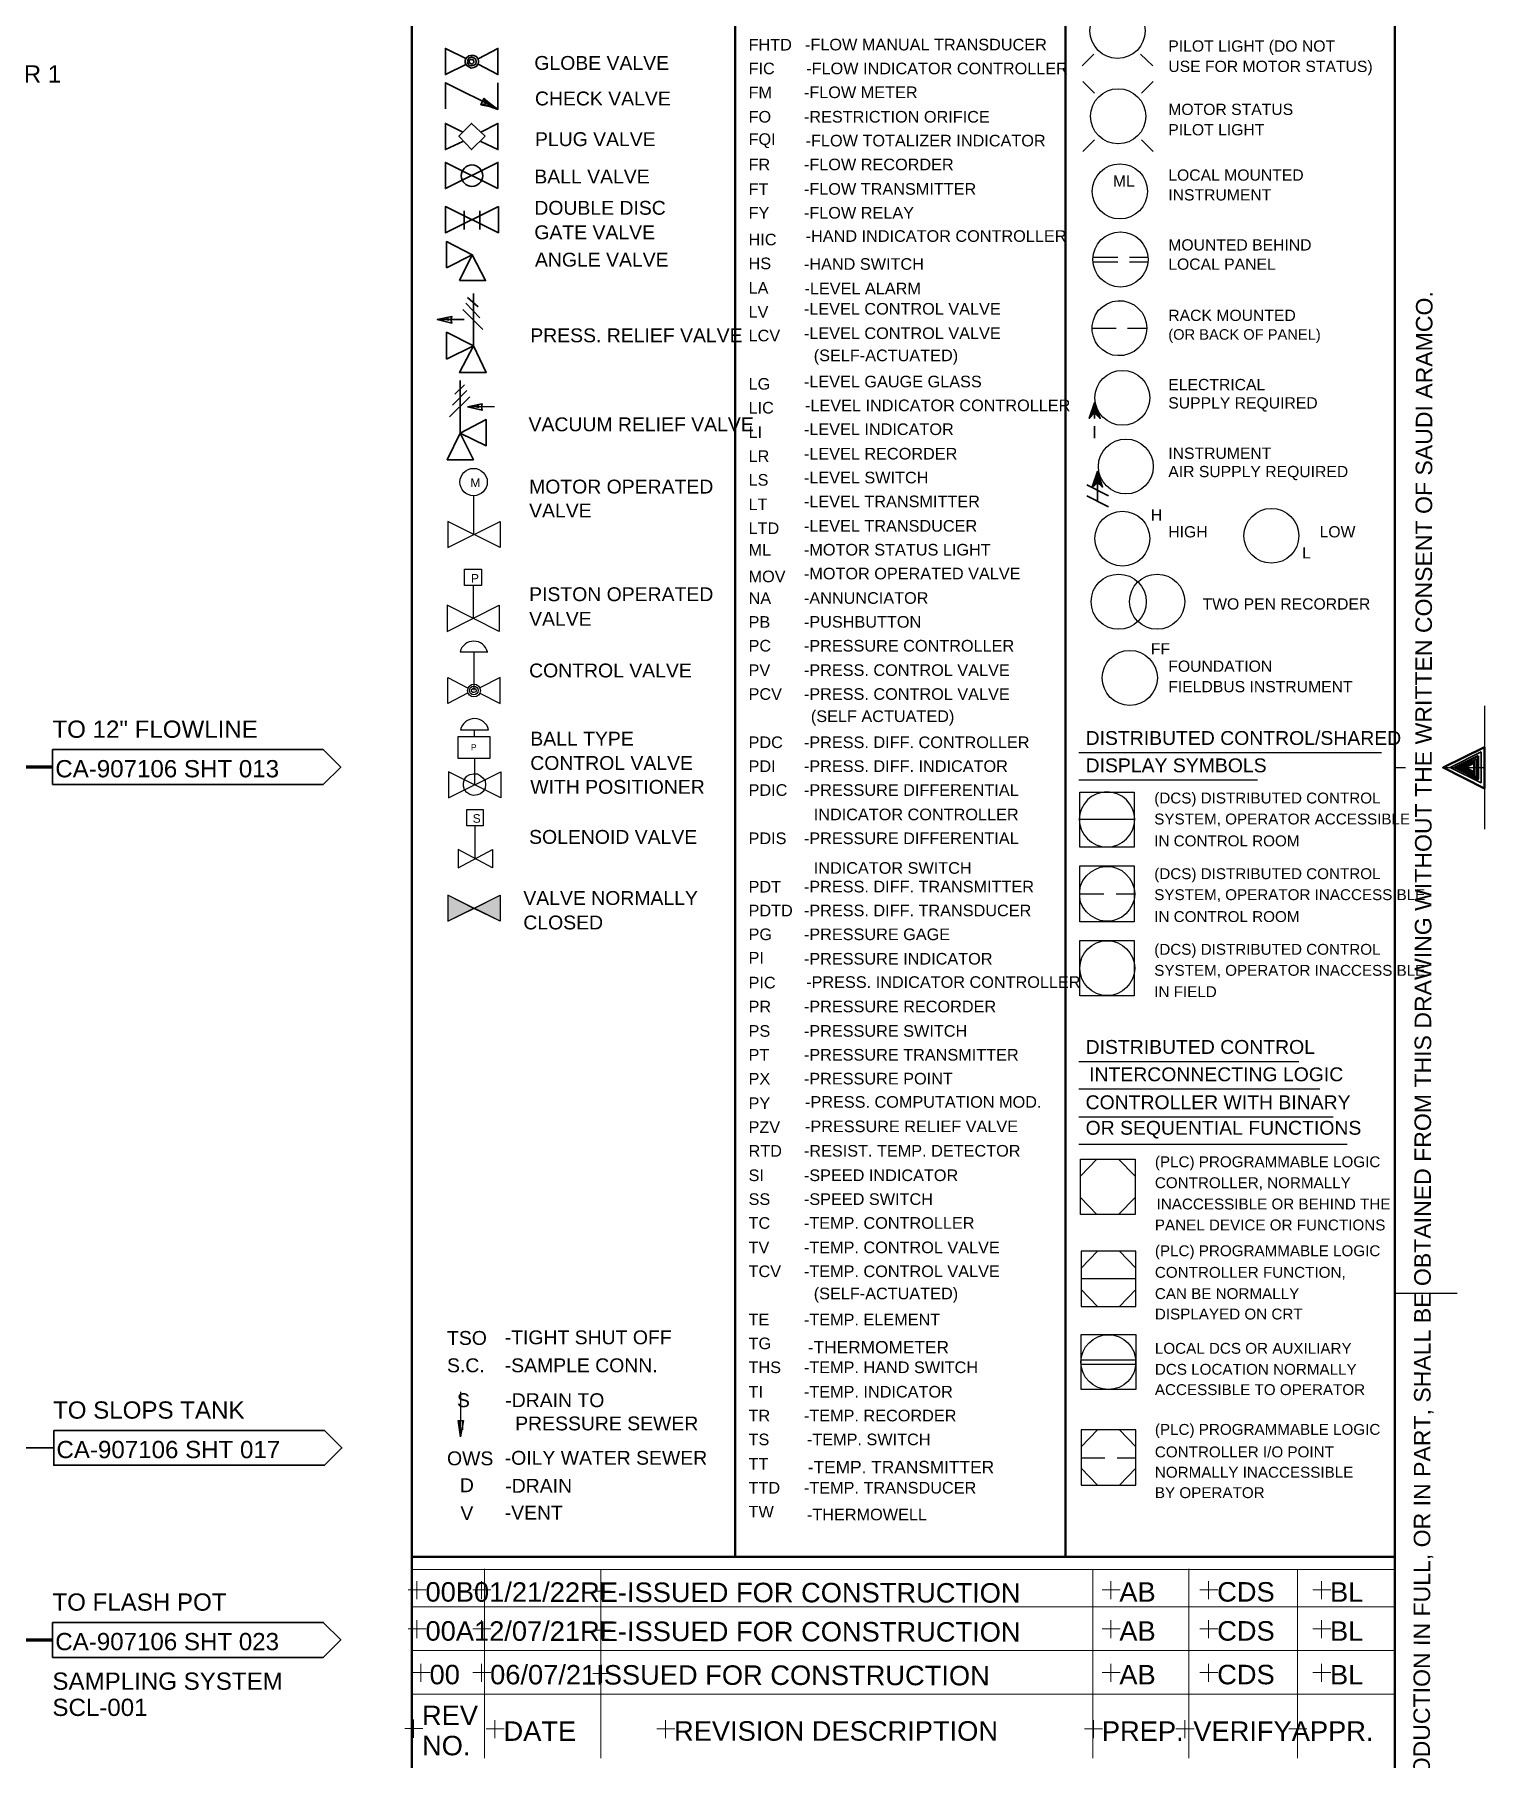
# Model space of a CAD drawing. Header units: millimetres. Extents: x 0 to 1016, y 0 to 711.
# Drawn here: x 805.1 to 1016, y 211.4 to 462.3 of the extents above; entities that cross this region are included whole.
import ezdxf

# ---------------------------------------------------------------- set-up
doc = ezdxf.new("R2010")
doc.units = ezdxf.units.MM
for name, color, linetype in [('PDF_Geometry', 7, 'Continuous'), ('PDF_Solid Fills', 7, 'Continuous'), ('PDF_Text', 7, 'Continuous')]:
    doc.layers.add(name, color=color, linetype=linetype)
doc.styles.add('PDF Helvetica', font='arial.ttf')

msp = doc.modelspace()

# ---------------------------------------------------------------- linework, layer by layer
at = {"layer": 'PDF_Geometry', "lineweight": 50}
for points in [[(1002.98, 698.16), (13.04, 698.16), (13.04, 13.19), (1002.98, 13.19)], [(1016.02, 358.64), (1016.02, 352.63), (1010.01, 355.68)], [(1015.09, 357.37), (1015.09, 353.98), (1011.71, 355.68)], [(1014.58, 356.69), (1014.58, 354.66), (1012.72, 355.68)], [(1014.5, 356.35), (1014.5, 355), (1013.14, 355.68)]]:
    msp.add_lwpolyline(points, close=True, dxfattribs=at)
for points in [[(859.98, 13.19), (859.98, 698.16)], [(907.05, 240.87), (907.05, 534.92)], [(955.06, 240.87), (955.06, 527.89)], [(859.98, 240.87), (1002.98, 240.87)]]:
    msp.add_lwpolyline(points, dxfattribs=at)
at = {"layer": 'PDF_Geometry', "lineweight": 35}
for points in [[(867.94, 458.8), (864.89, 460.33), (864.89, 456.52), (867.94, 458.04)], [(869.63, 458.8), (872.51, 460.33), (872.51, 456.52), (869.63, 458.04)], [(864.89, 451.52), (864.89, 455.33), (872.51, 451.52), (872.51, 455.33)], [(867.43, 448.13), (864.89, 449.4), (864.89, 445.59), (867.43, 446.78)], [(870.05, 448.13), (872.51, 449.4), (872.51, 445.59), (870.05, 446.78)], [(867.6, 433.99), (867.6, 436.7)], [(869.89, 433.99), (869.89, 436.7)], [(868.95, 424.68), (868.95, 417.06), (870.82, 413.17), (866.92, 413.17), (868.95, 417.06)], [(867.43, 422.31), (870.31, 419.43)], [(867.85, 423.24), (869.89, 421.13)], [(868.11, 424.09), (869.63, 422.73)], [(867.6, 420.87), (863.7, 420.87), (865.82, 421.29), (865.65, 420.87), (865.82, 420.36), (863.7, 420.87)], [(865.4, 420.79), (864.89, 420.87), (865.4, 421.04)], [(865.4, 421.04), (865.4, 421.04)], [(865.4, 420.79), (865.4, 420.79)], [(867.01, 411.98), (867.01, 404.36), (868.95, 400.47), (865.14, 400.47), (867.01, 404.36), (870.82, 402.5), (870.82, 406.31), (867.01, 404.36)], [(868.45, 409.61), (865.48, 406.73)], [(868.02, 410.54), (865.91, 408.43)], [(867.68, 411.39), (866.24, 410.03)], [(869.8, 408.09), (869.29, 408.17), (869.8, 408.34)], [(869.8, 408.34), (869.8, 408.34)], [(869.8, 408.09), (869.8, 408.09)], [(959.3, 408.76), (959.3, 408.76)], [(959.3, 406.48), (959.3, 408.34)], [(959.3, 403.6), (959.3, 405.38)], [(958.19, 396.83), (961.33, 395.22)], [(959.72, 398.77), (959.72, 398.77)], [(959.72, 394.37), (959.72, 398.77)], [(958.19, 395.22), (961.33, 393.61)], [(752.45, 256.7), (753.72, 256.7), (807.91, 256.7)]]:
    msp.add_lwpolyline(points, dxfattribs=at)
for points in [[(869.72, 458.38), (869.63, 458.04), (869.38, 457.7), (869.04, 457.53), (868.62, 457.45), (868.28, 457.62), (867.94, 457.87), (867.77, 458.21), (867.77, 458.63), (867.94, 458.97), (868.28, 459.23), (868.62, 459.31), (869.04, 459.31), (869.38, 459.14), (869.63, 458.8)], [(869.38, 458.38), (869.29, 458.04), (869.04, 457.87), (868.7, 457.79), (868.36, 457.87), (868.19, 458.04), (868.11, 458.38), (868.19, 458.72), (868.36, 458.97), (868.7, 459.06), (869.04, 458.97), (869.29, 458.72)], [(869.04, 458.38), (868.95, 458.21), (868.78, 458.04), (868.53, 458.13), (868.36, 458.29), (868.36, 458.55), (868.53, 458.72), (868.78, 458.72), (868.95, 458.63)], [(871.41, 452.03), (870.05, 452.11), (870.82, 452.28), (870.48, 453.05)], [(870.05, 452.11), (871.32, 451.86), (872.51, 451.44), (871.49, 452.2), (870.48, 453.05)], [(870.65, 447.54), (868.7, 449.4), (866.84, 447.54), (868.7, 445.59)], [(872.51, 439.92), (864.89, 443.73), (864.89, 439.92), (872.51, 443.73)], [(872.59, 437.3), (872.59, 433.49), (864.89, 437.3), (864.89, 433.49)], [(865.06, 428.41), (865.06, 432.22), (868.78, 430.27)], [(866.92, 426.54), (868.78, 430.27), (870.73, 426.54)], [(865.06, 415.11), (868.95, 417.06), (865.06, 419.01)], [(868.11, 408.17), (870.22, 408.59), (870.14, 408.17), (870.22, 407.66)], [(959.3, 408.76), (960.14, 406.48), (959.3, 407.32), (958.53, 406.48)], [(960.14, 406.48), (959.3, 407.32), (958.53, 406.48), (959.3, 408.76)], [(959.72, 398.77), (960.48, 396.49), (959.72, 397.16), (958.96, 396.49)], [(960.48, 396.49), (959.72, 397.16), (958.96, 396.49), (959.72, 398.77)], [(807.74, 358.3), (847.11, 358.3), (849.65, 355.76), (847.11, 353.22), (807.74, 353.22)], [(1015.52, 357.96), (1015.52, 353.48), (1011.03, 355.68)], [(1014.92, 356.95), (1014.92, 354.32), (1012.3, 355.68)], [(807.91, 259.24), (847.28, 259.24), (849.82, 256.7), (847.28, 254.16), (807.91, 254.16)], [(807.74, 231.3), (847.11, 231.3), (849.65, 228.76), (847.11, 226.22), (807.74, 226.22)]]:
    msp.add_lwpolyline(points, close=True, dxfattribs=at)
at = {"layer": 'PDF_Geometry', "lineweight": 25}
for points in [[(959.21, 459.48), (957.52, 457.79)], [(965.98, 459.48), (967.76, 457.79)], [(962.6, 458.89), (962.6, 458.89)], [(957.6, 455.5), (959.3, 453.81)], [(962.68, 454.4), (962.68, 454.4)], [(967.85, 455.5), (966.15, 453.81)], [(958.79, 450.42), (958.79, 450.42)], [(966.75, 450.42), (966.75, 450.42)], [(957.6, 445.34), (959.3, 447.03)], [(967.85, 445.34), (966.15, 447.03)], [(962.68, 446.36), (962.68, 446.36)], [(960.23, 442.38), (960.23, 442.38)], [(963.02, 443.56), (963.02, 443.56)], [(965.9, 442.38), (965.9, 442.38)], [(959.04, 439.5), (959.04, 439.5)], [(967.08, 439.5), (967.08, 439.5)], [(960.23, 436.7), (960.23, 436.7)], [(963.02, 435.43), (963.02, 435.43)], [(965.9, 436.7), (965.9, 436.7)], [(960.31, 432.47), (960.31, 432.47)], [(963.11, 433.66), (963.11, 433.66)], [(965.98, 432.47), (965.98, 432.47)], [(959.13, 429.93), (962.68, 429.93)], [(959.13, 429.59), (959.13, 429.59)], [(959.13, 429.25), (962.68, 429.25)], [(964.38, 429.93), (967.08, 429.93)], [(964.38, 429.25), (967.08, 429.25)], [(967.08, 429.59), (967.08, 429.59)], [(960.31, 426.8), (960.31, 426.8)], [(965.98, 426.8), (965.98, 426.8)], [(963.11, 425.61), (963.11, 425.61)], [(964.12, 419.6), (966.92, 419.6), (966.83, 418.84), (966.58, 417.99), (966.24, 417.32), (965.65, 416.72), (965.05, 416.21), (964.29, 415.88), (963.53, 415.62), (962.68, 415.62), (961.92, 415.71), (961.16, 416.05), (960.48, 416.47), (959.89, 416.98), (959.46, 417.65), (959.13, 418.42), (958.96, 419.18), (958.96, 420.02), (959.13, 420.79), (959.46, 421.55), (959.89, 422.23), (960.48, 422.73), (961.16, 423.16), (961.92, 423.5), (962.68, 423.58), (963.53, 423.58), (964.29, 423.33), (965.05, 422.99), (965.65, 422.48), (966.24, 421.89), (966.58, 421.21), (966.83, 420.45), (966.92, 419.6)], [(960.06, 422.48), (960.06, 422.48)], [(962.94, 423.67), (962.94, 423.67)], [(965.73, 422.48), (965.73, 422.48)], [(958.87, 419.6), (962.43, 419.6)], [(958.87, 419.6), (958.87, 419.6)], [(966.92, 419.6), (966.92, 419.6)], [(960.06, 416.81), (960.06, 416.81)], [(965.73, 416.81), (965.73, 416.81)], [(962.94, 415.62), (962.94, 415.62)], [(960.48, 412.32), (960.48, 412.32)], [(963.36, 413.51), (963.36, 413.51)], [(966.15, 412.32), (966.15, 412.32)], [(959.38, 409.53), (959.38, 409.53)], [(967.34, 409.53), (967.34, 409.53)], [(872, 408.17), (868.11, 408.17)], [(960.48, 406.65), (960.48, 406.65)], [(966.15, 406.65), (966.15, 406.65)], [(870.82, 404.36), (870.82, 404.36)], [(963.36, 405.46), (963.36, 405.46)], [(960.99, 402.33), (960.99, 402.33)], [(963.78, 403.51), (963.78, 403.51)], [(966.66, 402.33), (966.66, 402.33)], [(867.01, 400.47), (867.01, 400.47)], [(869.04, 399.2), (869.04, 399.2)], [(959.89, 399.53), (959.89, 399.53)], [(967.85, 399.53), (967.85, 399.53)], [(867.01, 397.25), (867.01, 397.25)], [(871.07, 397.25), (871.07, 397.25)], [(960.99, 396.66), (960.99, 396.66)], [(966.66, 396.66), (966.66, 396.66)], [(869.04, 389.63), (869.04, 395.22)], [(869.04, 394.12), (869.04, 394.12)], [(963.78, 395.47), (963.78, 395.47)], [(869.04, 393.02), (869.04, 393.02)], [(869.04, 391.91), (869.04, 391.91)], [(960.48, 391.83), (960.48, 391.83)], [(963.36, 393.02), (963.36, 393.02)], [(966.15, 391.83), (966.15, 391.83)], [(982.16, 392.25), (982.16, 392.25)], [(985.03, 393.44), (985.03, 393.44)], [(987.83, 392.25), (987.83, 392.25)], [(865.23, 389.63), (865.23, 389.63)], [(869.04, 389.63), (869.04, 389.63)], [(869.04, 389.63), (869.04, 389.63)], [(869.04, 389.63), (869.04, 389.63)], [(872.85, 389.63), (872.85, 389.63)], [(959.38, 389.04), (959.38, 389.04)], [(967.34, 389.04), (967.34, 389.04)], [(981.06, 389.37), (981.06, 389.37)], [(989.01, 389.37), (989.01, 389.37)], [(982.16, 386.58), (982.16, 386.58)], [(987.83, 386.58), (987.83, 386.58)], [(868.95, 377.44), (868.95, 382.18), (867.68, 382.18), (867.68, 384.55), (870.14, 384.55), (870.14, 382.18), (868.95, 382.18)], [(868.95, 384.55), (868.95, 384.55)], [(960.48, 386.16), (960.48, 386.16)], [(963.36, 384.97), (963.36, 384.97)], [(966.15, 386.16), (966.15, 386.16)], [(985.03, 385.4), (985.03, 385.4)], [(867.68, 383.36), (867.68, 383.36)], [(870.14, 383.36), (870.14, 383.36)], [(959.97, 382.6), (959.97, 382.6)], [(962.85, 383.87), (962.85, 383.87)], [(965.56, 382.6), (965.56, 382.6)], [(965.65, 382.6), (965.65, 382.6)], [(968.44, 383.87), (968.44, 383.87)], [(971.23, 382.6), (971.23, 382.6)], [(958.87, 379.81), (958.87, 379.81)], [(964.46, 379.81), (964.46, 379.81)], [(966.83, 379.81), (966.83, 379.81)], [(972.42, 379.81), (972.42, 379.81)], [(865.14, 377.44), (865.14, 377.44)], [(868.95, 377.44), (868.95, 377.44)], [(868.95, 377.44), (868.95, 377.44)], [(868.95, 377.44), (868.95, 377.44)], [(872.68, 377.44), (872.68, 377.44)], [(959.97, 376.93), (959.97, 376.93)], [(965.56, 376.93), (965.56, 376.93)], [(965.65, 376.93), (965.65, 376.93)], [(971.23, 376.93), (971.23, 376.93)], [(869.04, 374.05), (869.04, 374.05)], [(962.85, 375.74), (962.85, 375.74)], [(968.44, 375.74), (968.44, 375.74)], [(867.77, 373.8), (867.77, 373.8)], [(869.04, 372.53), (869.04, 366.94)], [(870.31, 373.8), (870.31, 373.8)], [(961.58, 371.51), (961.58, 371.51)], [(964.46, 372.69), (964.46, 372.69)], [(967.25, 371.51), (967.25, 371.51)], [(869.04, 370.83), (869.04, 370.83)], [(869.04, 369.9), (869.04, 369.9)], [(868.11, 366.51), (865.23, 364.99), (865.23, 368.8), (868.11, 367.28)], [(865.23, 366.94), (865.23, 366.94)], [(869.04, 368.88), (869.04, 368.88)], [(869.04, 366.94), (869.04, 366.94)], [(869.04, 366.94), (869.04, 366.94)], [(869.04, 366.94), (869.04, 366.94)], [(869.89, 366.51), (872.85, 364.99), (872.85, 368.8), (869.89, 367.28)], [(872.85, 366.94), (872.85, 366.94)], [(960.48, 368.72), (960.48, 368.72)], [(968.44, 368.72), (968.44, 368.72)], [(961.58, 365.84), (961.58, 365.84)], [(964.46, 364.65), (964.46, 364.65)], [(967.25, 365.84), (967.25, 365.84)], [(1016.02, 364.65), (1016.02, 346.7)], [(869.12, 360.16), (869.12, 361.18)], [(869.12, 357.03), (869.12, 353.22)], [(957.01, 357.88), (1001.04, 357.88)], [(957.01, 353.9), (983, 353.9)], [(1002.98, 355.68), (1004.51, 355.68)], [(1010.01, 355.68), (1016.02, 355.68)], [(865.31, 353.22), (865.31, 353.22)], [(869.12, 353.22), (869.12, 353.22)], [(872.93, 353.22), (872.93, 353.22)], [(869.21, 342.38), (869.21, 347.21), (868.02, 347.21), (868.02, 349.58), (870.39, 349.58), (870.39, 347.21), (869.21, 347.21)], [(869.21, 349.58), (869.21, 349.58)], [(868.02, 348.4), (868.02, 348.4)], [(870.39, 348.4), (870.39, 348.4)], [(965.05, 348.14), (957.18, 348.14)], [(869.21, 346.28), (869.21, 346.28)], [(869.21, 345.26), (869.21, 345.26)], [(869.21, 344.25), (869.21, 344.25)], [(866.75, 342.38), (866.75, 342.38)], [(869.21, 342.38), (869.21, 342.38)], [(869.21, 342.38), (869.21, 342.38)], [(869.21, 342.38), (869.21, 342.38)], [(871.75, 342.38), (871.75, 342.38)], [(957.18, 341.37), (957.18, 341.37)], [(961.16, 341.37), (961.16, 341.37)], [(965.05, 341.37), (965.05, 341.37)], [(962.43, 337.3), (965.14, 337.3), (965.05, 336.46), (964.8, 335.69), (964.38, 335.02), (963.87, 334.42), (963.27, 333.92), (962.51, 333.58), (961.75, 333.32), (960.9, 333.32), (960.14, 333.41), (959.38, 333.75), (958.7, 334.17), (958.11, 334.68), (957.6, 335.36), (957.26, 336.12), (957.18, 336.88), (957.18, 337.73), (957.26, 338.49), (957.6, 339.25), (958.11, 339.93), (958.7, 340.44), (959.38, 340.86), (960.14, 341.2), (960.9, 341.28), (961.75, 341.28), (962.51, 341.03), (963.27, 340.69), (963.87, 340.18), (964.38, 339.59), (964.8, 338.91), (965.05, 338.07), (965.14, 337.3)], [(957.18, 337.3), (960.65, 337.3)], [(957.18, 337.3), (957.18, 337.3)], [(965.14, 337.3), (965.14, 337.3)], [(957.18, 333.24), (957.18, 333.24)], [(961.16, 333.24), (961.16, 333.24)], [(965.05, 333.24), (965.05, 333.24)], [(957.18, 330.53), (957.18, 330.53)], [(961.16, 330.53), (961.16, 330.53)], [(965.05, 330.53), (965.05, 330.53)], [(957.18, 326.47), (957.18, 326.47)], [(965.05, 326.47), (965.05, 326.47)], [(957.18, 322.49), (957.18, 322.49)], [(961.16, 322.49), (961.16, 322.49)], [(965.05, 322.49), (965.05, 322.49)], [(957.01, 312.92), (989.01, 312.92)], [(957.01, 308.94), (992.06, 308.94)], [(957.01, 304.88), (994.01, 304.88)], [(957.01, 300.9), (996.04, 300.9)], [(959.63, 298.69), (957.26, 296.24)], [(965.22, 296.24), (962.77, 298.69)], [(957.26, 293.11), (959.63, 290.65)], [(965.22, 293.11), (962.77, 290.65)], [(959.72, 285.32), (957.35, 282.86)], [(965.31, 282.86), (962.94, 285.32)], [(957.35, 281.34), (965.31, 281.34)], [(957.35, 279.73), (959.72, 277.27)], [(965.31, 279.73), (962.94, 277.27)], [(1012.04, 279.14), (1002.98, 279.14)], [(957.35, 273.21), (957.35, 273.21)], [(961.33, 273.21), (961.33, 273.21)], [(965.31, 273.21), (965.31, 273.21)], [(957.35, 268.89), (965.31, 268.89), (965.31, 269.23), (965.31, 269.48), (957.35, 269.48)], [(957.35, 269.23), (957.35, 269.23)], [(965.31, 269.23), (965.31, 269.23)], [(867.09, 264.83), (867.09, 258.31)], [(957.35, 265.17), (957.35, 265.17)], [(961.33, 265.17), (961.33, 265.17)], [(965.31, 265.17), (965.31, 265.17)], [(866.84, 260.68), (866.84, 260)], [(866.92, 260.68), (866.92, 259.49)], [(867.01, 260.68), (867.01, 258.82)], [(867.09, 260.68), (867.09, 258.56)], [(867.35, 260.68), (867.35, 259.32)], [(867.43, 260.68), (867.43, 260)], [(959.72, 259.32), (957.35, 256.87)], [(965.31, 256.87), (962.94, 259.32)], [(957.35, 255.26), (960.82, 255.26)], [(957.35, 253.74), (959.72, 251.28)], [(962.6, 255.26), (965.31, 255.26)], [(965.31, 253.74), (962.94, 251.28)]]:
    msp.add_lwpolyline(points, dxfattribs=at)
for points in [[(872.85, 391.49), (872.85, 387.68), (865.23, 391.49), (865.23, 387.68)], [(872.68, 379.3), (872.68, 375.49), (865.14, 379.3), (865.14, 375.49)], [(869.38, 366.94), (869.29, 366.68), (869.04, 366.6), (868.87, 366.6), (868.7, 366.77), (868.7, 367.02), (868.87, 367.19), (869.04, 367.28), (869.29, 367.11)], [(871.41, 360.16), (866.67, 360.16), (866.67, 357.03), (871.41, 357.03)], [(872.93, 355.08), (872.93, 351.27), (865.31, 355.08), (865.31, 351.27)], [(870.73, 353.22), (870.65, 352.71), (870.39, 352.21), (869.97, 351.87), (869.55, 351.7), (868.95, 351.61), (868.45, 351.78), (868.02, 352.04), (867.68, 352.46), (867.51, 352.97), (867.51, 353.48), (867.68, 353.98), (868.02, 354.41), (868.45, 354.66), (868.95, 354.75), (869.55, 354.75), (869.97, 354.49), (870.39, 354.15), (870.65, 353.73)], [(957.18, 344.08), (957.18, 352.12), (965.05, 352.12), (965.05, 344.08)], [(866.75, 343.74), (866.75, 341.11), (871.75, 343.74), (871.75, 341.11)], [(957.18, 333.24), (957.18, 341.37), (965.05, 341.37), (965.05, 333.24)], [(869.04, 335.19), (865.23, 337.13), (865.23, 333.32)], [(872.85, 337.13), (872.85, 333.32), (865.23, 337.13), (865.23, 333.32)], [(869.04, 335.19), (872.85, 337.13), (872.85, 333.32)], [(957.18, 330.53), (965.05, 330.53), (965.05, 322.49), (957.18, 322.49)], [(957.26, 298.69), (965.22, 298.69), (965.22, 290.65), (957.26, 290.65)], [(965.31, 277.27), (965.31, 285.32), (957.35, 285.32), (957.35, 277.27)], [(957.35, 265.17), (957.35, 273.21), (965.31, 273.21), (965.31, 265.17)], [(867.51, 260.68), (867.09, 258.31), (866.75, 260.68)], [(957.35, 259.32), (957.35, 251.28), (965.31, 251.28), (965.31, 259.32)]]:
    msp.add_lwpolyline(points, close=True, dxfattribs=at)
msp.add_lwpolyline([(870.99, 372.53, 0.77676), (867.01, 372.53), (871.07, 372.53)], format="xyb", dxfattribs=at)
for points in [[(867.09, 361.18), (871.16, 361.18, 0.799316)], [(957.09, 348.14, 0.9962), (965.14, 348.14, 0.993971)]]:
    msp.add_lwpolyline(points, format="xyb", close=True, dxfattribs=at)
at = {"layer": 'PDF_Geometry', "lineweight": 70}
for points in [[(807.74, 355.76), (761.93, 355.76), (761.93, 355.68), (730.27, 355.68), (694.28, 355.68), (694.28, 355.76), (665.75, 355.76), (665.75, 349.58), (614.1, 349.58), (614.1, 341.2)], [(574.82, 332.56), (590.56, 332.56), (590.56, 228.76), (807.74, 228.76)]]:
    msp.add_lwpolyline(points, dxfattribs=at)
at = {"layer": 'PDF_Geometry', "lineweight": 9}
for points in [[(859.98, 239), (1003.07, 239)], [(870.56, 211.57), (870.56, 239.09)], [(887.5, 211.57), (887.5, 238.92)], [(959.04, 211.57), (959.04, 239)], [(973.01, 211.57), (973.01, 239.09)], [(988.84, 211.57), (988.84, 238.92)], [(859.98, 233.58), (1003.07, 233.58)], [(859.98, 227.23), (1003.07, 227.23)], [(859.98, 220.88), (1003.07, 220.88)]]:
    msp.add_lwpolyline(points, dxfattribs=at)
at = {"layer": 'PDF_Geometry', "color": 7, "lineweight": 9, "true_color": 0xffffff}
for points in [[(859.47, 236.04), (862.1, 236.04)], [(860.74, 237.31), (860.74, 234.69)], [(868.87, 236.04), (871.49, 236.04)], [(870.14, 237.31), (870.14, 234.69)], [(887.58, 237.14), (887.58, 234.52)], [(960.4, 236.04), (963.02, 236.04)], [(961.67, 237.31), (961.67, 234.69)], [(974.62, 236.04), (977.25, 236.04)], [(975.89, 237.31), (975.89, 234.69)], [(991.05, 236.04), (993.67, 236.04)], [(992.32, 237.31), (992.32, 234.69)], [(886.31, 235.87), (888.94, 235.87)], [(860.74, 231.64), (860.74, 229.01)], [(870.14, 231.64), (870.14, 229.01)], [(887.58, 231.47), (887.58, 228.84)], [(961.67, 231.64), (961.67, 229.01)], [(975.89, 231.64), (975.89, 229.01)], [(992.32, 231.64), (992.32, 229.01)], [(859.47, 230.37), (862.1, 230.37)], [(868.87, 230.37), (871.49, 230.37)], [(886.31, 230.2), (888.94, 230.2)], [(960.4, 230.37), (963.02, 230.37)], [(974.62, 230.37), (977.25, 230.37)], [(991.05, 230.37), (993.67, 230.37)], [(860.06, 224.02), (862.69, 224.02)], [(861.33, 225.29), (861.33, 222.66)], [(868.87, 224.02), (871.49, 224.02)], [(870.14, 225.29), (870.14, 222.66)], [(886.31, 223.85), (888.94, 223.85)], [(887.58, 225.12), (887.58, 222.49)], [(960.4, 224.02), (963.02, 224.02)], [(961.67, 225.29), (961.67, 222.66)], [(974.62, 224.02), (977.25, 224.02)], [(975.89, 225.29), (975.89, 222.66)], [(991.05, 224.02), (993.67, 224.02)], [(992.32, 225.29), (992.32, 222.66)], [(858.96, 215.89), (861.59, 215.89)], [(860.23, 217.16), (860.23, 214.53)], [(872.09, 217.07), (872.09, 214.45)], [(896.89, 217.07), (896.89, 214.45)], [(959.13, 217.07), (959.13, 214.45)], [(972.42, 217.07), (972.42, 214.45)], [(988.84, 217.07), (988.84, 214.45)], [(870.82, 215.8), (873.44, 215.8)], [(895.62, 215.8), (898.25, 215.8)], [(957.86, 215.8), (960.48, 215.8)], [(971.15, 215.8), (973.77, 215.8)], [(987.57, 215.8), (990.2, 215.8)]]:
    msp.add_lwpolyline(points, dxfattribs=at)
at = {"layer": 'PDF_Geometry', "lineweight": 25}
for centre, radius in [((962.65, 462.87), 4.01), ((962.74, 450.44), 4.01), ((962.99, 439.52), 4.01), ((963.07, 429.61), 4.01), ((963.35, 409.48), 3.99), ((963.86, 399.49), 3.99), ((868.99, 397.23), 1.99), ((963.35, 388.99), 3.99), ((985.03, 389.41), 3.99), ((962.82, 379.82), 4.01), ((968.41, 379.82), 4.01), ((964.43, 368.73), 4.01), ((869.04, 366.89), 0.934), ((869, 366.9), 0.629), ((961.15, 326.5), 3.99), ((961.32, 269.18), 3.99)]:
    msp.add_circle(centre, radius, dxfattribs=at)
at = {"layer": 'PDF_Geometry', "lineweight": 35}
msp.add_circle((868.75, 441.8), 1.56, dxfattribs=at)
at = {"layer": 'PDF_Solid Fills', "lineweight": 25, "transparency": 33554559}
for points in [[(959.3, 408.76), (960.14, 406.48), (958.53, 406.48), (959.3, 407.32)], [(959.72, 398.77), (960.48, 396.49), (958.96, 396.49), (959.72, 397.16)], [(872.85, 333.32), (869.04, 335.19), (872.85, 337.13)]]:
    msp.add_solid(points, dxfattribs=at)
at = {"layer": 'PDF_Solid Fills', "lineweight": 35, "transparency": 33554559}
msp.add_solid([(865.23, 333.32), (869.04, 335.19), (865.23, 337.13)], dxfattribs=at)

# ---------------------------------------------------------------- texts
at = {"layer": 'PDF_Text', "attachment_point": 4, "style": 'PDF Helvetica'}
for s, insert, char_height in [('FHTD', (908.98, 460.86), 1.691), ('-FLOW MANUAL TRANSDUCER', (917.19, 460.86), 1.6914), ('PILOT LIGHT (DO NOT', (970.03, 460.42), 1.6369), ('UNS N06625 GR 1', (779.19, 456.59), 2.5098), ('GLOBE VALVE', (877.82, 458.19), 2.0188), ('FIC', (908.98, 457.39), 1.691), ('-FLOW INDICATOR CONTROLLER', (917.36, 457.39), 1.6914), ('USE FOR MOTOR STATUS)', (970.03, 457.46), 1.6369), ('FM', (908.98, 453.92), 1.691), ('-FLOW METER', (917.03, 453.92), 1.6914), ('CHECK VALVE', (877.91, 453.02), 2.0188), ('MOTOR STATUS', (970.03, 451.44), 1.6369), ('FO', (908.98, 450.36), 1.691), ('-RESTRICTION ORIFICE', (917.03, 450.36), 1.6914), ('PILOT LIGHT', (970.03, 448.48), 1.6369), ('PLUG VALVE', (877.91, 447.1), 2.019), ('FQI', (908.98, 446.89), 1.691), ('-FLOW TOTALIZER INDICATOR', (917.28, 446.89), 1.6914), ('FR', (908.98, 443.42), 1.691), ('-FLOW RECORDER', (917.03, 443.42), 1.6914), ('BALL VALVE', (877.82, 441.68), 2.019), ('ML', (961.98, 441.03), 1.637), ('LOCAL MOUNTED', (970.03, 441.88), 1.6369), ('FT', (908.98, 439.86), 1.691), ('-FLOW TRANSMITTER', (917.03, 439.86), 1.6914), ('INSTRUMENT', (970.03, 439), 1.637), ('DOUBLE DISC', (877.82, 437.11), 2.0188), ('FY', (908.98, 436.39), 1.691), ('-FLOW RELAY', (917.03, 436.39), 1.6914), ('GATE VALVE', (877.82, 433.55), 2.019), ('HIC', (908.98, 432.5), 1.691), ('-HAND INDICATOR CONTROLLER', (917.28, 433.01), 1.6914), ('MOUNTED BEHIND', (970.03, 431.72), 1.6369), ('ANGLE VALVE', (877.91, 429.57), 2.0188), ('HS', (908.98, 429.03), 1.691), ('-HAND SWITCH', (917.03, 428.94), 1.6914), ('LOCAL PANEL', (970.03, 428.92), 1.6369), ('LA', (908.98, 425.47), 1.691), ('-LEVEL ALARM', (917.11, 425.39), 1.6914), ('LV', (908.98, 422), 1.691), ('-LEVEL CONTROL VALVE', (917.03, 422.42), 1.6914), ('RACK MOUNTED', (970.03, 421.47), 1.6369), ('PRESS. RELIEF VALVE', (877.23, 418.56), 2.0188), ('LCV', (908.98, 418.53), 1.691), ('-LEVEL CONTROL VALVE', (917.03, 418.87), 1.6914), ('(OR BACK OF PANEL)', (970.03, 418.47), 1.5278), ('(SELF-ACTUATED)', (918.46, 415.4), 1.6914), ('LG', (908.98, 411.5), 1.691), ('-LEVEL GAUGE GLASS', (917.03, 411.84), 1.6914), ('ELECTRICAL', (970.03, 411.4), 1.637), ('-LEVEL INDICATOR CONTROLLER', (917.19, 408.37), 1.6914), ('SUPPLY REQUIRED', (970.03, 408.52), 1.6369), ('VACUUM RELIEF VALVE', (876.98, 405.61), 2.0188), ('LIC', (908.98, 408.03), 1.691), ('LI', (908.98, 404.47), 1.691), ('-LEVEL INDICATOR', (917.03, 404.9), 1.6914), ('LR', (908.98, 401), 1.691), ('-LEVEL RECORDER', (917.03, 401.34), 1.6914), ('INSTRUMENT', (970.03, 401.41), 1.637), ('AIR SUPPLY REQUIRED', (970.03, 398.53), 1.6369), ('M', (868.51, 397.12), 1.25), ('MOTOR OPERATED', (877.06, 396.55), 2.0188), ('LS', (908.98, 397.53), 1.691), ('-LEVEL SWITCH', (917.03, 397.87), 1.6914), ('VALVE', (877.06, 393.08), 2.019), ('LT', (908.98, 393.98), 1.691), ('-LEVEL TRANSMITTER', (917.03, 394.4), 1.6914), ('-LEVEL TRANSDUCER', (917.03, 390.84), 1.6914), ('H', (967.49, 392.43), 1.64), ('LTD', (908.98, 390.5), 1.691), ('HIGH', (970.03, 389.98), 1.637), ('LOW', (992.04, 389.98), 1.637), ('ML', (908.98, 387.37), 1.691), ('-MOTOR STATUS LIGHT', (917.03, 387.37), 1.6914), ('L', (989.5, 386.93), 1.64), ('MOV', (908.98, 383.48), 1.691), ('-MOTOR OPERATED VALVE', (917.03, 383.9), 1.6914), ('P', (868.6, 383.23), 1.25), ('PISTON OPERATED', (877.06, 380.89), 2.0188), ('NA', (908.98, 380.34), 1.691), ('-ANNUNCIATOR', (917.03, 380.34), 1.6914), ('TWO PEN RECORDER', (975.02, 379.48), 1.6369), ('VALVE', (877.06, 377.33), 2.019), ('PB', (908.98, 376.87), 1.691), ('-PUSHBUTTON', (917.03, 376.87), 1.6914), ('PC', (908.98, 373.4), 1.691), ('-PRESSURE CONTROLLER', (917.03, 373.4), 1.6914), ('FF', (967.49, 372.96), 1.637), ('CONTROL VALVE', (877.06, 369.8), 2.0188), ('PV', (908.98, 369.85), 1.691), ('-PRESS. CONTROL VALVE', (917.03, 369.85), 1.6914), ('FOUNDATION', (970.03, 370.42), 1.637), ('PCV', (908.98, 366.37), 1.691), ('-PRESS. CONTROL VALVE', (917.03, 366.37), 1.6914), ('FIELDBUS INSTRUMENT', (970.03, 367.45), 1.6369), ('(SELF ACTUATED)', (918.04, 362.9), 1.6914), ('TO 12" FLOWLINE', (807.72, 361.25), 2.5098), ('P', (868.6, 358.63), 0.873), ('BALL TYPE', (877.23, 359.89), 2.019), ('PDC', (908.98, 359.35), 1.691), ('-PRESS. DIFF. CONTROLLER', (917.03, 359.35), 1.6914), ('DISTRIBUTED CONTROL/SHARED', (958, 359.97), 2.0188), ('CA-907106 SHT 013', (808.14, 355.5), 2.5098), ('CONTROL VALVE', (877.23, 356.33), 2.0188), ('PDI', (908.98, 355.88), 1.691), ('-PRESS. DIFF. INDICATOR', (917.03, 355.88), 1.6914), ('DISPLAY SYMBOLS', (958, 355.99), 2.0188), ('WITH POSITIONER', (877.23, 352.86), 2.0188), ('PDIC', (908.98, 352.4), 1.691), ('-PRESSURE DIFFERENTIAL', (917.03, 352.4), 1.6914), ('(DCS) DISTRIBUTED CONTROL', (967.99, 351.01), 1.5823), ('S', (868.85, 348.27), 1.25), ('INDICATOR CONTROLLER', (918.46, 348.85), 1.6914), ('SYSTEM, OPERATOR ACCESSIBLE', (967.99, 348.05), 1.5823), ('SOLENOID VALVE', (877.06, 345.58), 2.0188), ('PDIS', (908.98, 345.38), 1.691), ('-PRESSURE DIFFERENTIAL', (917.03, 345.38), 1.6914), ('IN CONTROL ROOM', (967.99, 345), 1.5823), ('INDICATOR SWITCH', (918.46, 341.06), 1.6914), ('PDT', (908.98, 338.35), 1.691), ('-PRESS. DIFF. TRANSMITTER', (917.03, 338.35), 1.6914), ('(DCS) DISTRIBUTED CONTROL', (967.99, 340), 1.5823), ('VALVE NORMALLY', (876.22, 336.69), 2.0188), ('SYSTEM, OPERATOR INACCESSIBLE', (967.99, 337.04), 1.5823), ('CLOSED', (876.22, 333.13), 2.019), ('PDTD', (908.98, 334.88), 1.691), ('-PRESS. DIFF. TRANSDUCER', (917.03, 334.88), 1.6914), ('IN CONTROL ROOM', (967.99, 333.99), 1.5823), ('PG', (908.98, 331.41), 1.691), ('-PRESSURE GAGE', (917.03, 331.41), 1.6914), ('PI', (908.98, 328.02), 1.691), ('(DCS) DISTRIBUTED CONTROL', (967.99, 329), 1.5823), ('-PRESSURE INDICATOR', (917.03, 327.85), 1.6914), ('SYSTEM, OPERATOR INACCESSIBLE', (967.99, 326.03), 1.5823), ('PIC', (908.98, 324.38), 1.691), ('-PRESS. INDICATOR CONTROLLER', (917.36, 324.46), 1.6914), ('IN FIELD', (967.99, 323.07), 1.582), ('PR', (908.98, 320.91), 1.691), ('-PRESSURE RECORDER', (917.03, 320.91), 1.6914), ('PS', (908.98, 317.35), 1.691), ('-PRESSURE SWITCH', (917.03, 317.35), 1.6914), ('PT', (908.98, 313.88), 1.691), ('-PRESSURE TRANSMITTER', (917.03, 313.88), 1.6914), ('DISTRIBUTED CONTROL', (958, 315.02), 2.0188), ('PX', (908.98, 310.41), 1.691), ('-PRESSURE POINT', (917.03, 310.41), 1.6914), ('INTERCONNECTING LOGIC', (958.51, 311.04), 2.0188), ('PY', (908.98, 306.85), 1.691), ('-PRESS. COMPUTATION MOD.', (917.19, 307.02), 1.6914), ('CONTROLLER WITH BINARY', (958, 306.97), 2.0188), ('PZV', (908.98, 303.38), 1.691), ('-PRESSURE RELIEF VALVE', (917.19, 303.47), 1.6914), ('OR SEQUENTIAL FUNCTIONS', (958, 302.99), 2.0188), ('RTD', (908.98, 299.91), 1.691), ('-RESIST. TEMP. DETECTOR', (917.03, 299.91), 1.6914), ('(PLC) PROGRAMMABLE LOGIC', (968.08, 298.09), 1.5823), ('SI', (908.98, 296.35), 1.691), ('-SPEED INDICATOR', (917.03, 296.35), 1.6914), ('SS', (908.98, 292.88), 1.691), ('-SPEED SWITCH', (917.03, 292.88), 1.6914), ('CONTROLLER, NORMALLY', (968.08, 295.13), 1.5823), ('INACCESSIBLE OR BEHIND THE', (968.33, 292.17), 1.5823), ('TC', (908.98, 289.41), 1.691), ('-TEMP. CONTROLLER', (917.03, 289.41), 1.6914), ('PANEL DEVICE OR FUNCTIONS', (968.08, 289.12), 1.5823), ('TV', (908.98, 285.86), 1.691), ('-TEMP. CONTROL VALVE', (917.03, 285.86), 1.6914), ('(PLC) PROGRAMMABLE LOGIC', (968.08, 285.14), 1.5823), ('TCV', (908.98, 282.38), 1.691), ('-TEMP. CONTROL VALVE', (917.03, 282.38), 1.6914), ('CONTROLLER FUNCTION,', (968.08, 282.09), 1.5823), ('(SELF-ACTUATED)', (918.46, 278.91), 1.6914), ('CAN BE NORMALLY', (968.08, 279.13), 1.5823), ('TE', (908.98, 275.36), 1.691), ('-TEMP. ELEMENT', (917.03, 275.36), 1.6914), ('DISPLAYED ON CRT', (968.08, 276.16), 1.5823), ('TSO', (865.12, 272.68), 2.019), ('-TIGHT SHUT OFF', (873.51, 272.77), 2.0188), ('TG', (908.98, 271.89), 1.691), ('   -THERMOMETER', (915.5, 271.33), 1.8005), ('LOCAL DCS OR AUXILIARY', (968.08, 271.17), 1.5823), ('S.C.', (865.12, 268.7), 2.019), ('-SAMPLE CONN.', (873.51, 268.7), 2.0188), ('THS', (908.98, 268.41), 1.691), ('-TEMP. HAND SWITCH', (917.03, 268.41), 1.6914), ('DCS LOCATION NORMALLY', (968.08, 268.12), 1.5823), ('S', (866.56, 263.62), 2.02), ('-DRAIN TO', (873.59, 263.62), 2.019), ('TI', (908.98, 264.86), 1.691), ('-TEMP. INDICATOR', (917.03, 264.86), 1.6914), ('ACCESSIBLE TO OPERATOR', (968.08, 265.16), 1.5823), ('TO SLOPS TANK', (807.81, 262.19), 2.5098), ('PRESSURE SEWER', (875.03, 260.24), 2.0188), ('TR', (908.98, 261.39), 1.691), ('-TEMP. RECORDER', (917.03, 261.39), 1.6914), ('TS', (908.98, 257.92), 1.691), ('   -TEMP. SWITCH', (915.5, 257.92), 1.6914), ('(PLC) PROGRAMMABLE LOGIC', (968.08, 259.15), 1.5823), ('CA-907106 SHT 017', (808.31, 256.44), 2.5098), ('OWS', (865.12, 255.16), 2.019), ('-OILY WATER SEWER', (873.51, 255.24), 2.0188), ('CONTROLLER I/O POINT', (968.08, 256.1), 1.5823), ('TT', (908.98, 254.36), 1.691), ('   -TEMP. TRANSMITTER', (915.5, 253.89), 1.8005), ('NORMALLY INACCESSIBLE', (968.08, 253.14), 1.5823), ('D', (866.99, 251.26), 2.02), ('-DRAIN', (873.59, 251.18), 2.019), ('TTD', (908.98, 250.89), 1.691), ('-TEMP. TRANSDUCER', (917.03, 250.89), 1.6914), ('BY OPERATOR', (968.08, 250.17), 1.5823), ('V', (867.07, 247.2), 2.02), ('-VENT', (873.51, 247.28), 2.019), ('TW', (908.98, 247.42), 1.691), ('   -THERMOWELL', (915.5, 246.99), 1.6914), ('AB', (962.91, 235.73), 2.837), ('CDS', (977.14, 235.73), 2.837), ('BL', (993.56, 235.73), 2.837), ('TO FLASH POT', (807.72, 234.25), 2.5098), ('AB', (962.91, 230.05), 2.837), ('CDS', (977.14, 230.05), 2.837), ('BL', (993.56, 230.05), 2.837), ('CA-907106 SHT 023', (808.14, 228.5), 2.5098), ('SAMPLING SYSTEM', (807.72, 222.74), 2.5098), ('00', (862.58, 223.7), 2.837), ('AB', (962.91, 223.7), 2.837), ('CDS', (977.14, 223.7), 2.837), ('BL', (993.56, 223.7), 2.837), ('SCL-001', (807.72, 218.93), 2.51), ('REV', (861.48, 217.78), 2.837), ('DATE', (873.34, 215.49), 2.837), ('REVISION DESCRIPTION', (898.14, 215.49), 2.8373), ('PREP.', (960.37, 215.49), 2.837), ('VERIFYAPPR.', (973.67, 215.49), 2.8373), ('NO.', (861.48, 213.37), 2.837)]:
    msp.add_mtext(s, dxfattribs=dict(at, insert=insert, char_height=char_height))
for s, insert, char_height, rotation in [('THIS DRAWING AND THE INFORMATION CONTAINED HEREIN ARE THE SOLE PROPERTY OF SAUDI ARAMCO. NO REPRODUCTION IN FULL, OR IN PART, SHALL BE OBTAINED FROM THIS DRAWING WITHOUT THE WRITTEN CONSENT OF SAUDI ARAMCO.', (1006.75, 15.66), 2.40079, 89.8969), ('00B01/21/22RE-ISSUED FOR CONSTRUCTION', (861.99, 235.73), 2.8373, 359.8928), ('00A12/07/21RE-ISSUED FOR CONSTRUCTION', (861.99, 230.05), 2.8373, 359.8928), ('06/07/21ISSUED FOR CONSTRUCTION', (871.39, 223.7), 2.8373, 359.8694)]:
    msp.add_mtext(s, dxfattribs=dict(at, insert=insert, char_height=char_height, rotation=rotation))

doc.saveas('drawing.dxf')
